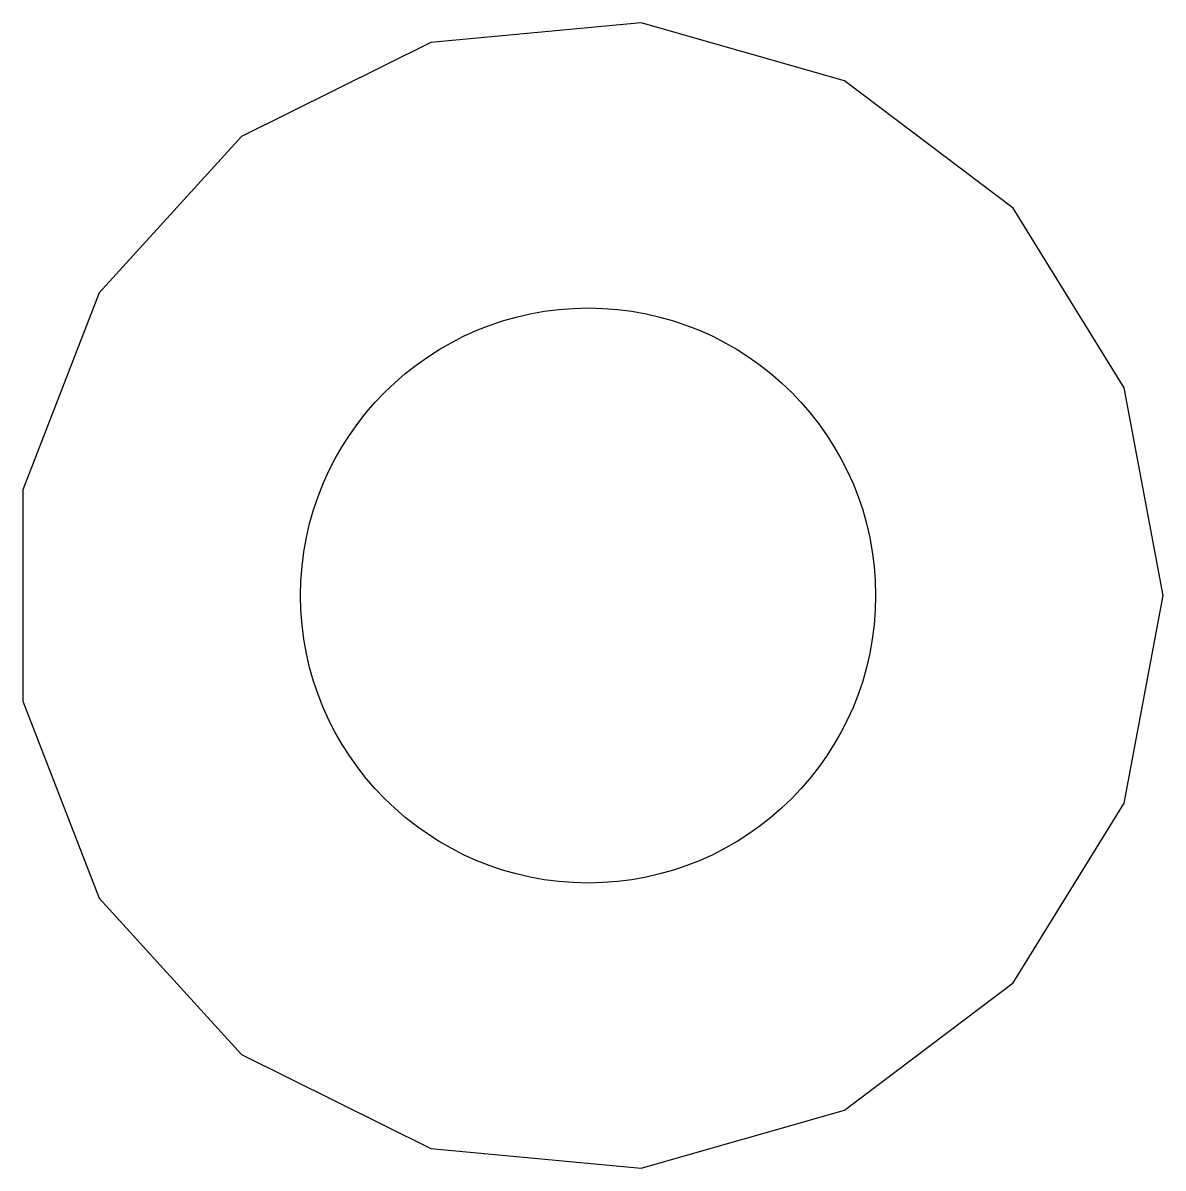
# Model space of a CAD drawing. Extents: x -1.97 to 2, y -1.99 to 1.99.
import ezdxf

# ---------------------------------------------------------------- set-up
doc = ezdxf.new("R2010")
doc.units = 0
doc.layers.get('0').update_dxf_attribs({"linetype": 'continuous'})

msp = doc.modelspace()

# ---------------------------------------------------------------- linework, layer by layer
at = {"color": 0}
msp.add_lwpolyline([(2, 0), (1.8649, 0.7225), (1.478, 1.3474), (0.8915, 1.7903), (0.1845, 1.9915), (-0.5473, 1.9237), (-1.2053, 1.596), (-1.7004, 1.0529), (-1.9659, 0.3675), (-1.9659, -0.3675), (-1.7004, -1.0529), (-1.2053, -1.596), (-0.5473, -1.9237), (0.1845, -1.9915), (0.8915, -1.7903), (1.478, -1.3474), (1.8649, -0.7225)], close=True, dxfattribs=at)
msp.add_circle((0, 0), 1, dxfattribs=at)

doc.saveas('drawing.dxf')
